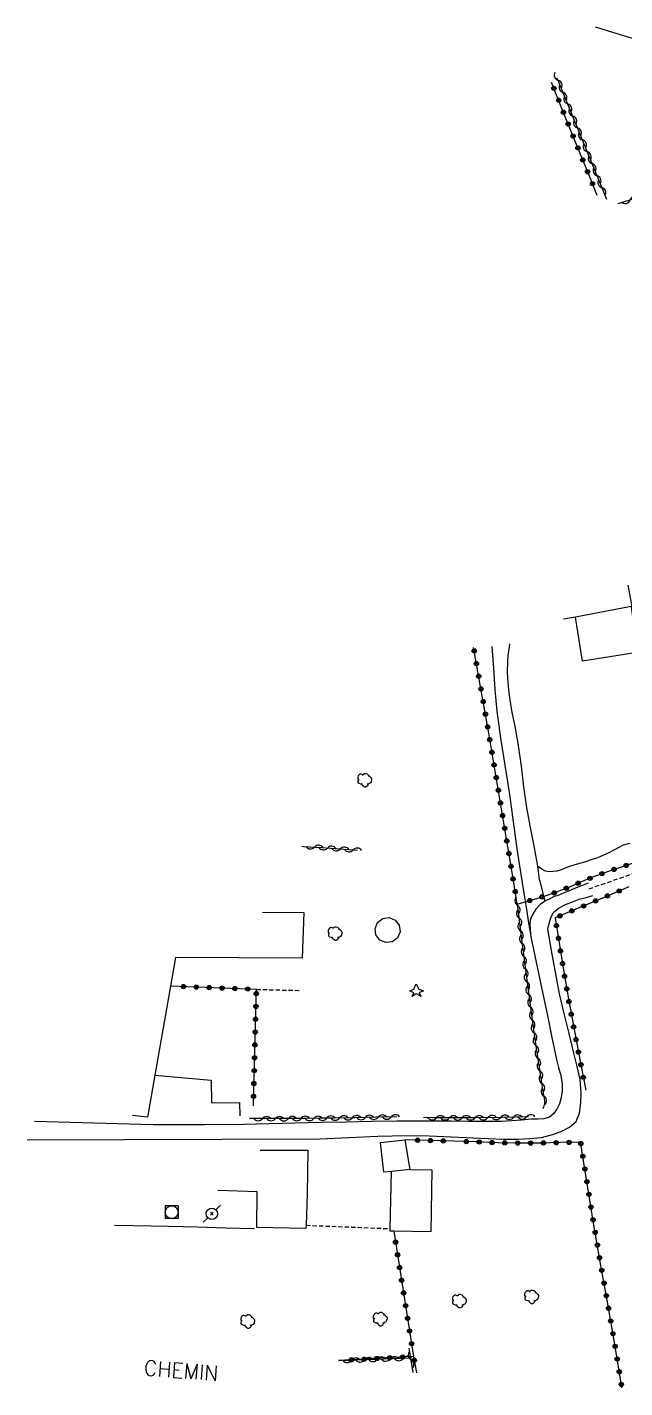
# Model space of a CAD drawing. Header units: millimetres. Extents: x 193000 to 194000, y 105000 to 105910.
# Drawn here: x 193711 to 193780.7, y 105390.9 to 105549.7 of the extents above; entities that cross this region are included whole.
import ezdxf

# ---------------------------------------------------------------- set-up
doc = ezdxf.new("R2010")
doc.units = ezdxf.units.MM
doc.linetypes.add('DASHED', pattern=[0.75, 0.5, -0.25])
doc.layers.get('0').update_dxf_attribs({"linetype": 'CONTINUOUS'})
for name, color, linetype in [('W0017', 7, 'CONTINUOUS'), ('W0070', 7, 'DASHED'), ('W0071', 7, 'CONTINUOUS'), ('W0101', 7, 'CONTINUOUS'), ('W0104', 1, 'CONTINUOUS'), ('W0112', 1, 'DASHED'), ('W0211', 2, 'CONTINUOUS'), ('W0300', 7, 'CONTINUOUS'), ('W0303', 7, 'CONTINUOUS'), ('W0310', 3, 'CONTINUOUS'), ('W0323', 7, 'CONTINUOUS'), ('W0420', 7, 'CONTINUOUS'), ('W0473', 7, 'CONTINUOUS'), ('W0515', 5, 'CONTINUOUS'), ('W0989', 7, 'CONTINUOUS')]:
    doc.layers.add(name, color=color, linetype=linetype)
doc.styles.get("Standard").update_dxf_attribs({"font": 'romans.shx', "width": 0.85})

# ---------------------------------------------------------------- blocks, each defined once
blk = doc.blocks.new('T300')
for p, q in [((-0.8, 0.51), (-0.86, 0.34)), ((-0.86, 0.34), (-0.86, 0.17)), ((-0.86, 0.17), (-0.74, 0.06)), ((-0.69, 0.63), (-0.8, 0.51)), ((-0.8, -0.06), (-0.74, 0.06)), ((-0.74, 0.06), (-0.69, 0.11)), ((-0.57, 0.69), (-0.69, 0.63)), ((-0.46, 0.69), (-0.57, 0.69)), ((-0.29, 0.63), (-0.46, 0.69)), ((-0.29, 0.63), (-0.17, 0.74)), ((-0.23, 0.57), (-0.29, 0.63)), ((-0.17, 0.74), (-0.06, 0.8)), ((-0.06, 0.8), (0.06, 0.8)), ((0.06, 0.8), (0.23, 0.74)), ((0.23, 0.74), (0.34, 0.63)), ((0.34, 0.63), (0.4, 0.51)), ((0.46, 0.46), (0.34, 0.46)), ((0.4, 0.51), (0.4, 0.46)), ((0.57, 0.4), (0.46, 0.46)), ((0.57, 0.4), (0.69, 0.29)), ((0.69, 0.29), (0.74, 0.17)), ((0.74, 0.06), (0.69, -0.17)), ((0.74, 0.17), (0.74, 0.06)), ((-0.8, -0.17), (-0.8, -0.06)), ((-0.8, -0.23), (-0.8, -0.17)), ((-0.74, -0.34), (-0.8, -0.23)), ((-0.69, -0.4), (-0.74, -0.34)), ((-0.51, -0.46), (-0.69, -0.4)), ((-0.4, -0.46), (-0.51, -0.46)), ((-0.4, -0.46), (-0.34, -0.46)), ((-0.34, -0.46), (-0.34, -0.4)), ((-0.34, -0.51), (-0.34, -0.46)), ((-0.29, -0.63), (-0.34, -0.51)), ((-0.17, -0.74), (-0.29, -0.63)), ((-0.06, -0.8), (-0.17, -0.74)), ((0.06, -0.8), (-0.06, -0.8)), ((0.17, -0.74), (0.06, -0.8)), ((0.23, -0.69), (0.17, -0.74)), ((0.29, -0.46), (0.23, -0.46)), ((0.29, -0.63), (0.23, -0.69)), ((0.46, -0.4), (0.29, -0.46)), ((0.34, -0.51), (0.29, -0.63)), ((0.34, -0.51), (0.34, -0.46)), ((0.57, -0.34), (0.46, -0.4)), ((0.63, -0.29), (0.57, -0.34)), ((0.69, -0.17), (0.63, -0.29))]:
    blk.add_line(p, q)
blk = doc.blocks.new('T303')
for p, q in [((-0.77, 0), (-0.28, 0.21)), ((-0.28, -0.21), (-0.77, 0)), ((-0.28, 0.21), (0, 0.83)), ((0, 0.83), (0.28, 0.21)), ((0.28, 0.21), (0.83, 0)), ((0.83, 0), (0.28, -0.21)), ((-0.49, -0.63), (-0.28, -0.21)), ((0, -0.35), (-0.49, -0.63)), ((0.56, -0.63), (0, -0.35)), ((0.28, -0.21), (0.56, -0.63))]:
    blk.add_line(p, q)
blk = doc.blocks.new('T473')
for p, q in [((-0.166667, 0.166667), (0.166667, -0.166667)), ((-0.166667, -0.166667), (0.166667, 0.166667)), ((0.500001, 0.500001), (1.000002, 1.000002)), ((-1.000002, -1.000002), (-0.500001, -0.500001))]:
    blk.add_line(p, q)
blk.add_ellipse((0, 0), major_axis=(0.471405, 0.471405), ratio=1, start_param=5.4977871438, end_param=11.780972451)
blk = doc.blocks.new('T420')
for p, q in [((0.75, 0.75), (-0.75, 0.75)), ((-0.75, 0.75), (-0.75, -0.75)), ((0.75, 0.75), (0.75, -0.75)), ((0.75, -0.75), (-0.75, -0.75))]:
    blk.add_line(p, q)
blk.add_ellipse((0, 0), major_axis=(-0.53, 0.53), ratio=1, start_param=3.926991, end_param=10.210176)
blk = doc.blocks.new('t323o')
at = {"color": 0, "linetype": 'Continuous'}
for radius in [0.25, 0.15]:
    blk.add_circle((0, 0), radius, dxfattribs=at)
blk = doc.blocks.new('t310o')
at = {"color": 0, "linetype": 'Continuous'}
for centre, start, end in [((-0.5, 0.38), 216.8699, 323.1304), ((0.5, -0.37), 36.8699, 143.1303)]:
    blk.add_arc(centre, 0.625, start, end, dxfattribs=at)

msp = doc.modelspace()

# ---------------------------------------------------------------- linework, layer by layer
at = {"layer": 'W0017'}
for points in [[(193770.77, 105450.16), (193770.64, 105451.18), (193770.56, 105451.77), (193770.5, 105452.22), (193770.11, 105454.37), (193769.67, 105456.5), (193769.26, 105458.64), (193768.93, 105461.05), (193768.65, 105463.47), (193768.32, 105465.88), (193767.94, 105467.92), (193767.53, 105469.96), (193767.23, 105472.01), (193767.11, 105473.23), (193767.04, 105474.47), (193767.05, 105475.7), (193767.11, 105476.39), (193767.21, 105477.08), (193767.3, 105477.77)], [(193765.21, 105477.43), (193765.39, 105474.92), (193765.56, 105472.41), (193765.79, 105469.9), (193766.21, 105466.74), (193766.71, 105463.6), (193767.2, 105460.46), (193767.52, 105458.15), (193767.84, 105455.85), (193768.17, 105453.55), (193768.44, 105451.84), (193768.71, 105450.12), (193768.98, 105448.41), (193769.24, 105446.79), (193769.49, 105445.17), (193769.7, 105443.9)], [(193770.77, 105450.16), (193771.37, 105447.71)], [(193721.19, 105409.89), (193723.35, 105409.85), (193727.52, 105409.77), (193730.84, 105409.69), (193734.17, 105409.61), (193737.5, 105409.52)]]:
    msp.add_lwpolyline(points, dxfattribs=at)
at = {"layer": 'W0070'}
msp.add_lwpolyline([(193776.55, 105449.17), (193780.11, 105450.41), (193783.68, 105451.65), (193787.23, 105452.94), (193792.04, 105454.82), (193796.82, 105456.79), (193801.58, 105458.82), (193805.4, 105460.49), (193809.22, 105462.2), (193813.04, 105463.89), (193816.55, 105465.41), (193820.08, 105466.9), (193823.6, 105468.4)], dxfattribs=at)
at = {"layer": 'W0071'}
for points in [[(193776.44, 105449.84), (193775.64, 105449.52), (193774.84, 105449.19), (193774.04, 105448.87), (193773.42, 105448.61), (193772.8, 105448.36), (193772.48, 105448.25)], [(193745.12, 105419.99), (193748.52, 105420.15), (193751.91, 105420.31), (193755.3, 105420.38), (193757.87, 105420.32), (193760.44, 105420.21), (193763.01, 105420.11), (193764.76, 105420.03), (193766.5, 105419.95), (193768.23, 105419.96), (193769.61, 105420.03), (193770.98, 105420.15), (193772.29, 105420.47), (193773.3, 105420.85), (193774.27, 105421.33), (193775.02, 105421.99), (193775.44, 105422.98), (193775.58, 105424.17), (193775.61, 105425.36), (193775.48, 105426.9), (193775.14, 105428.44), (193774.77, 105429.98), (193774.23, 105432.29), (193773.64, 105434.6), (193773.1, 105436.9), (193772.61, 105439.42), (193772.17, 105441.95), (193771.73, 105444.47), (193771.9, 105445.13), (193772.07, 105445.79), (193772.34, 105446.36), (193772.96, 105446.91), (193773.77, 105447.32), (193774.6, 105447.66), (193775.38, 105447.94), (193776.18, 105448.16), (193776.98, 105448.38)], [(193772.48, 105448.25), (193771.9, 105447.97), (193771.37, 105447.71), (193771.33, 105447.69), (193770.82, 105447.33), (193770.33, 105446.8), (193769.92, 105446.18), (193769.67, 105445.52), (193769.62, 105444.99), (193769.66, 105444.45), (193769.7, 105443.9)], [(193769.71, 105443.89), (193769.76, 105443.55), (193770.2, 105441.34), (193770.67, 105439.13), (193771.14, 105436.92), (193771.67, 105434.37), (193772.19, 105431.81), (193772.72, 105429.25)], [(193772.72, 105429.25), (193772.98, 105428.31), (193773.25, 105427.36), (193773.38, 105426.41), (193773.38, 105425.61), (193773.29, 105424.8), (193773.07, 105424.05), (193772.77, 105423.46), (193772.38, 105422.91), (193771.91, 105422.5), (193771.28, 105422.31), (193770.55, 105422.28), (193769.83, 105422.26), (193768.66, 105422.16), (193767.49, 105422.08), (193766.32, 105422.02), (193764.36, 105421.99), (193762.41, 105422.01), (193760.45, 105422.04), (193758.35, 105422.04), (193756.24, 105422.05), (193754.13, 105422.04), (193751.18, 105422), (193748.23, 105421.93), (193745.28, 105421.87), (193740.76, 105421.76), (193736.24, 105421.66), (193731.72, 105421.6), (193725.71, 105421.63), (193711.84, 105422.01)], [(193711.01, 105419.87), (193745.12, 105419.99)]]:
    msp.add_lwpolyline(points, dxfattribs=at)
at = {"layer": 'W0101'}
for points in [[(193782.63, 105548.12), (193781.2, 105548.55), (193777.28, 105549.74)], [(193738.43, 105446.42), (193743.27, 105446.39), (193743.06, 105441.05), (193728.32, 105441.14), (193728.32, 105441.13), (193727.73, 105437.81), (193725.89, 105427.41), (193725.02, 105422.5), (193724.98, 105422.5), (193723.28, 105422.71)], [(193738.19, 105418.67), (193738.19, 105418.67), (193738.19, 105418.67), (193738.19, 105418.67), (193743.72, 105418.64), (193743.67, 105413.55), (193743.54, 105409.89), (193743.52, 105409.53), (193737.8, 105409.65), (193737.83, 105413.8), (193733.23, 105413.95), (193733.23, 105413.95), (193733.23, 105413.95)]]:
    msp.add_lwpolyline(points, dxfattribs=at)
at = {"layer": 'W0104'}
for points in [[(193781.04, 105484.61), (193781.51, 105482.13), (193781.44, 105482.12), (193774.94, 105480.89), (193773.54, 105480.62)], [(193781.44, 105482.12), (193782.13, 105476.76), (193775.76, 105475.74), (193774.94, 105480.89)], [(193725.89, 105427.41), (193732.48, 105426.81), (193732.5, 105424.19), (193735.78, 105424.21), (193735.79, 105422.68), (193735.79, 105422.68), (193735.79, 105422.68), (193735.79, 105422.68)], [(193755.62, 105416.41), (193758.21, 105416.36), (193758.07, 105409.12), (193753.77, 105409.21), (193753.34, 105409.22), (193753.34, 105409.5), (193753.48, 105416.18)]]:
    msp.add_lwpolyline(points, dxfattribs=at)
msp.add_lwpolyline([(193752.21, 105419.54), (193755.03, 105419.85), (193755.62, 105416.41), (193753.48, 105416.18), (193752.59, 105416.08)], close=True, dxfattribs=at)
at = {"layer": 'W0112'}
for points in [[(193737.74, 105437.43), (193742.84, 105437.3)], [(193743.54, 105409.89), (193753.34, 105409.5)]]:
    msp.add_lwpolyline(points, dxfattribs=at)
at = {"layer": 'W0211'}
msp.add_lwpolyline([(193781.27, 105454.46), (193780.53, 105454.24), (193779.94, 105453.96), (193779.36, 105453.63), (193778.78, 105453.33), (193778.16, 105453.06), (193777.53, 105452.8), (193776.89, 105452.57), (193776.02, 105452.29), (193775.14, 105452.04), (193774.26, 105451.77), (193773.76, 105451.57), (193773.27, 105451.37), (193772.77, 105451.23), (193772.33, 105451.18), (193771.89, 105451.16), (193771.47, 105451.23), (193771.16, 105451.38), (193770.86, 105451.57), (193770.56, 105451.77)], dxfattribs=at)
at = {"layer": 'W0310'}
for points in [[(193778.6, 105529.64), (193772.83, 105543.8)], [(193782.99, 105530.1), (193779.89, 105529.12)], [(193743.03, 105454.13), (193743.24, 105454.12), (193745.33, 105453.97), (193747.42, 105453.82), (193749.51, 105453.67)], [(193768.17, 105447.36), (193768.75, 105442.66), (193769.34, 105437.97), (193769.97, 105433.29), (193770.38, 105430.55), (193770.81, 105427.81), (193771.24, 105425.08), (193771.29, 105424.71), (193771.34, 105424.35), (193771.32, 105423.99), (193771.27, 105423.82), (193771.21, 105423.66), (193771.14, 105423.5)], [(193754.11, 105422.55), (193751.67, 105422.5), (193749.23, 105422.45), (193746.78, 105422.41), (193745.1, 105422.38), (193743.42, 105422.36), (193741.74, 105422.34), (193740.14, 105422.34), (193738.54, 105422.34), (193736.94, 105422.34)], [(193769.46, 105422.55), (193766.41, 105422.49), (193763.36, 105422.44), (193760.31, 105422.43), (193759.29, 105422.44), (193758.26, 105422.45), (193757.23, 105422.47)], [(193756.04, 105392.71), (193755.75, 105394.39), (193755.55, 105395.55)], [(193755.75, 105394.39), (193747.34, 105394.08)]]:
    msp.add_lwpolyline(points, dxfattribs=at)
at = {"layer": 'W0323'}
for points in [[(193777.5, 105530.09), (193776.77, 105531.89), (193775.22, 105535.67), (193773.68, 105539.47), (193773.14, 105540.82), (193772.6, 105542.18), (193772.16, 105543.27)], [(193768.17, 105447.36), (193767.59, 105450.83), (193767.02, 105454.3), (193766.44, 105457.77), (193765.89, 105461.04), (193765.35, 105464.31), (193764.79, 105467.58), (193764.01, 105472.06), (193763.21, 105476.53), (193763.07, 105477.33)], [(193768.17, 105447.36), (193769.63, 105447.8), (193771.1, 105448.24), (193772.55, 105448.72), (193774.18, 105449.36), (193775.79, 105450.05), (193777.41, 105450.71), (193779.38, 105451.41), (193781.37, 105452.07), (193783.35, 105452.73), (193785.13, 105453.37), (193786.91, 105454.02), (193788.08, 105454.45), (193788.7, 105454.67)], [(193781.16, 105449.39), (193778.31, 105448.17), (193775.45, 105446.97), (193772.59, 105445.77), (193773.09, 105442.62), (193773.6, 105439.46), (193774.13, 105436.32), (193774.78, 105432.77), (193775.46, 105429.23), (193776.15, 105425.68)], [(193737.38, 105423.82), (193737.74, 105437.43), (193727.73, 105437.81)], [(193760.72, 105419.71), (193755.03, 105419.85)], [(193780.37, 105390.92), (193780.21, 105391.91), (193779.43, 105396.67), (193778.64, 105401.15), (193777.84, 105405.64), (193777.07, 105410.13), (193776.55, 105413.28), (193776.05, 105416.43), (193775.55, 105419.58), (193773.21, 105419.54), (193770.86, 105419.49), (193768.52, 105419.48), (193765.92, 105419.53), (193763.32, 105419.62), (193760.72, 105419.71)], [(193753.77, 105409.21), (193756.07, 105394.59)], [(193756.07, 105394.59), (193752.06, 105394.36), (193748.06, 105394.13), (193747.3, 105394.09)], [(193756.07, 105394.59), (193756.41, 105392.65)]]:
    msp.add_lwpolyline(points, dxfattribs=at)
at = {"layer": 'W0515'}
msp.add_lwpolyline([(193754.5, 105444.15), (193754.21, 105443.45), (193753.6, 105442.98), (193752.84, 105442.88), (193752.14, 105443.17), (193751.67, 105443.78), (193751.57, 105444.54), (193751.86, 105445.24), (193752.47, 105445.71), (193753.23, 105445.81), (193753.93, 105445.52), (193754.4, 105444.91)], close=True, dxfattribs=at)

# ---------------------------------------------------------------- block references
at = {"layer": 'W0300', "rotation": 359.9999899820874}
for p in [(193750.42, 105461.84), (193746.97, 105443.94), (193752.23, 105398.93), (193736.78, 105398.66)]:
    msp.add_blockref('T300', p, dxfattribs=at)
at = {"layer": 'W0300'}
for p in [(193761.46, 105401.04), (193769.88, 105401.53)]:
    msp.add_blockref('T300', p, dxfattribs=at)
at = {"layer": 'W0303'}
msp.add_blockref('T303', (193756.39, 105437.24), dxfattribs=at)
at = {"layer": 'W0310'}
for p, rotation in [((193772.94, 105543.53), 112.1669530068365), ((193773.5, 105542.14), 112.1669530068365), ((193774.07, 105540.76), 112.1669530068365), ((193774.64, 105539.37), 112.1669530068365), ((193775.2, 105537.98), 112.1669530068365), ((193775.77, 105536.59), 112.1669530068365), ((193776.33, 105535.2), 112.1669530068365), ((193776.9, 105533.81), 112.1669530068365), ((193777.47, 105532.42), 112.1669530068365), ((193778.03, 105531.03), 112.1669530068365), ((193781.32, 105529.57), 197.5614103537705), ((193744.53, 105454.03), 355.9728900711056), ((193746.02, 105453.92), 355.8363873803287), ((193747.52, 105453.81), 355.8363873798737), ((193749.01, 105453.7), 355.8363873798737), ((193768.18, 105447.24), 277.0964526489364), ((193768.37, 105445.76), 277.0964526489364), ((193768.55, 105444.27), 277.0964526489364), ((193768.74, 105442.78), 277.0964526489364), ((193768.92, 105441.29), 277.0829302099293), ((193769.11, 105439.8), 277.0829302099293), ((193769.29, 105438.31), 277.0829302099293), ((193769.49, 105436.83), 277.7204007144198), ((193769.69, 105435.34), 277.7204007144198), ((193769.9, 105433.85), 277.7204007144198), ((193770.11, 105432.37), 278.5542910818483), ((193770.33, 105430.89), 278.5542910818483), ((193770.56, 105429.4), 278.9113201220094), ((193770.8, 105427.92), 278.9113201220094), ((193771.03, 105426.44), 278.9285471578738), ((193771.26, 105424.96), 277.6460481450664), ((193738.44, 105422.34), 179.9284250469343), ((193739.94, 105422.34), 179.9642125100259), ((193741.44, 105422.34), 180.1789368929549), ((193742.94, 105422.36), 180.5456575935291), ((193744.44, 105422.37), 180.7848246030259), ((193745.94, 105422.4), 180.8866496137876), ((193747.44, 105422.42), 181.0092026729604), ((193748.94, 105422.45), 181.0092026729604), ((193750.44, 105422.48), 181.1739295441183), ((193751.94, 105422.51), 181.1499861492111), ((193753.44, 105422.54), 181.1499861492111), ((193758.73, 105422.44), 179.1083088922888), ((193760.23, 105422.43), 179.3863393621926), ((193761.73, 105422.43), 180.244210040219), ((193763.23, 105422.44), 180.244210040219), ((193764.73, 105422.46), 181.0146437060065), ((193766.23, 105422.49), 181.0146437060065), ((193767.73, 105422.52), 181.0143111054551), ((193769.23, 105422.54), 181.0143111054551), ((193755.78, 105394.19), 99.68642450551673), ((193748.84, 105394.14), 182.0844236957628), ((193750.34, 105394.19), 182.0844236957628), ((193751.84, 105394.25), 182.0844236957628), ((193753.34, 105394.3), 182.0844236957628), ((193754.84, 105394.35), 182.0844236957628)]:
    msp.add_blockref('t310o', p, dxfattribs=dict(at, rotation=rotation))
at = {"layer": 'W0323'}
for p, rotation in [((193772.43, 105542.6), 111.7139350820727), ((193772.99, 105541.21), 111.6919690633776), ((193773.54, 105539.81), 111.8014094859274), ((193774.11, 105538.42), 112.0328275325345), ((193774.67, 105537.03), 112.0328275325345), ((193775.23, 105535.64), 112.2278178345759), ((193775.8, 105534.25), 112.2278178345759), ((193776.37, 105532.86), 112.2278178345759), ((193776.93, 105531.47), 112.2407777108237), ((193763.14, 105476.93), 100.1335321930637), ((193763.4, 105475.45), 100.1357497253872), ((193763.67, 105473.98), 100.1357497253872), ((193763.93, 105472.5), 100.1357497253872), ((193764.19, 105471.02), 99.91600530696563), ((193764.45, 105469.55), 99.91600530696563), ((193764.71, 105468.07), 99.91600530696563), ((193764.96, 105466.59), 99.6327180758373), ((193765.21, 105465.11), 99.6327180758373), ((193765.46, 105463.63), 99.47652401710747), ((193765.71, 105462.15), 99.47652401710747), ((193765.96, 105460.67), 99.45664289226566), ((193766.2, 105459.19), 99.45664289226566), ((193766.45, 105457.71), 99.45696696193733), ((193766.7, 105456.23), 99.45696696193733), ((193766.94, 105454.75), 99.45696696193733), ((193767.19, 105453.28), 99.42216537446154), ((193767.43, 105451.8), 99.42216537446154), ((193780.87, 105451.9), 18.27901875263939), ((193767.68, 105450.32), 99.42483198562648), ((193776.63, 105450.39), 22.20224261744427), ((193778.03, 105450.93), 19.53582165387126), ((193779.45, 105451.43), 18.27901875263939), ((193767.92, 105448.84), 99.42483198562648), ((193772.47, 105448.69), 18.31632418983092), ((193773.87, 105449.23), 21.44882452449361), ((193775.25, 105449.82), 23.25869396183812), ((193780.05, 105448.91), 203.0118967889906), ((193769.61, 105447.79), 16.72796392088697), ((193771.04, 105448.22), 16.71718279943756), ((193775.9, 105447.16), 202.788874367223), ((193777.29, 105447.75), 202.788874367223), ((193778.67, 105448.33), 203.0118967889906), ((193773.14, 105446), 202.8130519192709), ((193774.52, 105446.58), 202.8130519192709), ((193772.73, 105444.88), 279.0994901695195), ((193772.97, 105443.4), 279.0994901695195), ((193773.2, 105441.92), 279.1172066230601), ((193773.44, 105440.44), 279.1172066230601), ((193729.23, 105437.75), 177.8189577286524), ((193730.73, 105437.69), 177.8189577286524), ((193732.23, 105437.64), 177.8189577286524), ((193733.73, 105437.58), 177.8189577286524), ((193735.23, 105437.52), 177.8189577286524), ((193773.68, 105438.96), 279.5744411038647), ((193736.73, 105437.47), 177.8189577286524), ((193737.72, 105436.94), 88.47152058765843), ((193773.93, 105437.48), 279.5744411038647), ((193774.19, 105436), 280.3971901943341), ((193737.68, 105435.44), 88.47152058765843), ((193774.46, 105434.52), 280.3971901943341), ((193737.64, 105433.94), 88.47152058765843), ((193774.73, 105433.05), 280.3971901943341), ((193737.6, 105432.44), 88.47152058765843), ((193775.01, 105431.57), 280.9299181971788), ((193737.56, 105430.94), 88.47152058765843), ((193775.29, 105430.1), 280.9299181971788), ((193737.52, 105429.44), 88.47152058765843), ((193775.58, 105428.63), 280.9299181976327), ((193737.44, 105426.44), 88.47152058765843), ((193737.48, 105427.94), 88.47152058765843), ((193775.86, 105427.16), 280.9299181976327), ((193737.4, 105424.94), 88.47152058765843), ((193756.53, 105419.82), 178.5490187504918), ((193758.03, 105419.78), 178.5490187504918), ((193759.53, 105419.74), 178.5490187504918), ((193762.22, 105419.66), 178.0167139455005), ((193763.72, 105419.61), 178.0167139451578), ((193765.22, 105419.55), 178.0167139451578), ((193766.71, 105419.51), 178.8982938850525), ((193768.21, 105419.48), 178.8982938850525), ((193769.71, 105419.49), 180.3174925445316), ((193771.21, 105419.5), 181.0988891442622), ((193772.71, 105419.53), 181.0988891442622), ((193774.21, 105419.56), 181.1233027141312), ((193775.58, 105419.43), 99.01369349875877), ((193775.81, 105417.94), 99.01369349875877), ((193776.05, 105416.46), 99.01369349875877), ((193776.28, 105414.98), 98.99876945827927), ((193776.52, 105413.5), 98.99876945827927), ((193776.76, 105412.02), 99.24982144990958), ((193777, 105410.54), 99.24982144990958), ((193777.25, 105409.06), 99.80548087732768), ((193753.97, 105407.92), 278.9309724772796), ((193777.51, 105407.58), 99.80548087732768), ((193754.2, 105406.44), 278.9309724772796), ((193777.76, 105406.1), 99.80548087732768), ((193754.44, 105404.96), 278.9309724772796), ((193778.02, 105404.63), 100.1507563865528), ((193754.67, 105403.48), 278.9309724772796), ((193778.29, 105403.15), 100.1507563865528), ((193754.9, 105401.99), 278.9309724772796), ((193778.55, 105401.67), 100.1507563865528), ((193755.14, 105400.51), 278.9309724772796), ((193778.81, 105400.2), 99.8943527659953), ((193755.37, 105399.03), 278.9309724772796), ((193779.07, 105398.72), 99.8943527659953), ((193755.6, 105397.55), 278.9309724772796), ((193779.33, 105397.24), 99.8943527659953), ((193755.83, 105396.07), 278.9309724772796), ((193779.58, 105395.76), 99.33322941955478), ((193748.8, 105394.17), 183.2741564705625), ((193750.3, 105394.25), 183.2741564705625), ((193751.79, 105394.34), 183.2741564705625), ((193753.29, 105394.43), 183.2741564705863), ((193754.79, 105394.51), 183.2741564705863), ((193756.15, 105394.13), 279.9465869751155), ((193779.82, 105394.28), 99.33322941955478), ((193780.06, 105392.8), 99.33322941955478), ((193780.3, 105391.32), 99.05737721751807)]:
    msp.add_blockref('t323o', p, dxfattribs=dict(at, rotation=rotation))
at = {"layer": 'W0420'}
msp.add_blockref('T420', (193727.86, 105411.42), dxfattribs=at)
at = {"layer": 'W0473'}
msp.add_blockref('T473', (193732.54, 105411.24), dxfattribs=at)

# ---------------------------------------------------------------- texts
at = {"layer": 'W0989'}
msp.add_text('CHEMIN', height=1.75, rotation=355.5117, dxfattribs=at).set_placement((193724.55, 105392.4))

doc.saveas('drawing.dxf')
